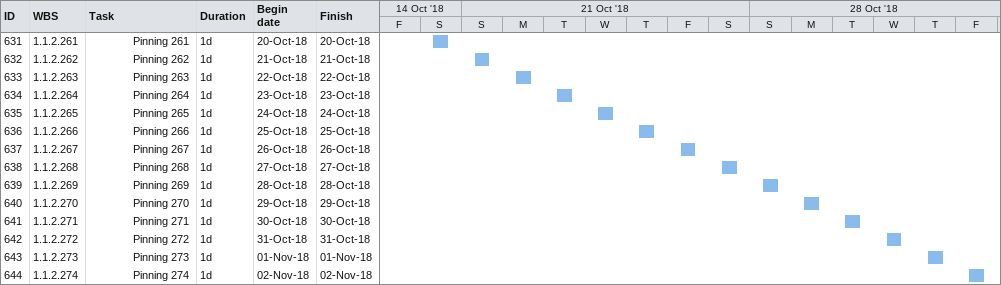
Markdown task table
| ID | WBS | Task | Duration | Start | Finish |
|---|---|---|---|---|---|
| 631 | 1.1.2.261 | Pinning 261 | 1d | 2018-10-20 | 2018-10-20 |
| 632 | 1.1.2.262 | Pinning 262 | 1d | 2018-10-21 | 2018-10-21 |
| 633 | 1.1.2.263 | Pinning 263 | 1d | 2018-10-22 | 2018-10-22 |
| 634 | 1.1.2.264 | Pinning 264 | 1d | 2018-10-23 | 2018-10-23 |
| 635 | 1.1.2.265 | Pinning 265 | 1d | 2018-10-24 | 2018-10-24 |
| 636 | 1.1.2.266 | Pinning 266 | 1d | 2018-10-25 | 2018-10-25 |
| 637 | 1.1.2.267 | Pinning 267 | 1d | 2018-10-26 | 2018-10-26 |
| 638 | 1.1.2.268 | Pinning 268 | 1d | 2018-10-27 | 2018-10-27 |
| 639 | 1.1.2.269 | Pinning 269 | 1d | 2018-10-28 | 2018-10-28 |
| 640 | 1.1.2.270 | Pinning 270 | 1d | 2018-10-29 | 2018-10-29 |
| 641 | 1.1.2.271 | Pinning 271 | 1d | 2018-10-30 | 2018-10-30 |
| 642 | 1.1.2.272 | Pinning 272 | 1d | 2018-10-31 | 2018-10-31 |
| 643 | 1.1.2.273 | Pinning 273 | 1d | 2018-11-01 | 2018-11-01 |
| 644 | 1.1.2.274 | Pinning 274 | 1d | 2018-11-02 | 2018-11-02 |
